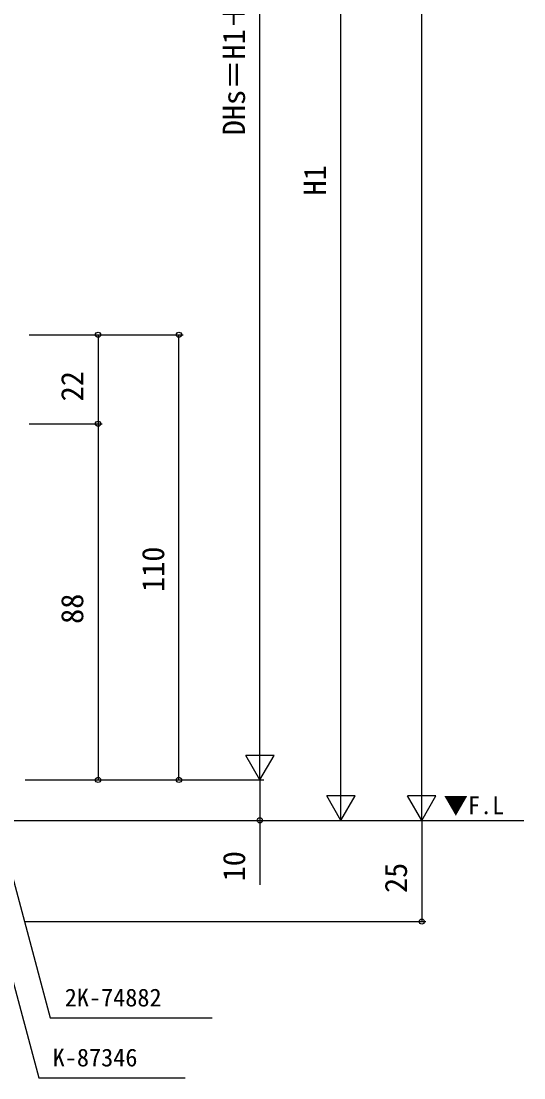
# Model space of a CAD drawing. Units: millimetres, scale not verified. Extents: x -437 to 438, y -681 to 679.
# Drawn here: x -200.7 to -76.5, y -99.8 to 161.3 of the extents above; entities that cross this region are included whole.
import ezdxf
from ezdxf.enums import TextEntityAlignment as Align

# ---------------------------------------------------------------- set-up
doc = ezdxf.new("R2010")
doc.units = ezdxf.units.MM
doc.header["$LTSCALE"] = 4
for name, color, linetype in [('0-1_USER1', 3, 'Continuous'), ('0-3_YKK_12', 2, 'Continuous'), ('0-6_YKK_D', 6, 'Continuous')]:
    doc.layers.add(name, color=color, linetype=linetype)
doc.styles.add('ＭＳ ゴシック', font='')
doc.styles.get('ＭＳ ゴシック').set_extended_font_data('MS Gothic')

msp = doc.modelspace()

# ---------------------------------------------------------------- linework, layer by layer
at = {"layer": '0-3_YKK_12'}
msp.add_line((-272.7, -36.2), (-76.473, -36.2), dxfattribs=at)
at = {"layer": '0-6_YKK_D'}
for p, q in [((-101.7, -29.2), (-101.7, 556.8)), ((-141.7, -19.2), (-141.7, 349.8)), ((-121.7, -29.2), (-121.7, 276.8)), ((-198.7, 83.8), (-160.7, 83.8)), ((-198.7, 83.8), (-180.7, 83.8)), ((-181.7, 83.8), (-181.7, 61.8)), ((-161.7, -26.2), (-161.7, 83.8)), ((-198.7, 61.8), (-180.7, 61.8)), ((-198.7, 61.8), (-180.7, 61.8)), ((-181.7, 61.8), (-181.7, -26.2)), ((-141.7, -26.2), (-141.7, -14.076)), ((-141.7, -26.2), (-145.2, -20.138)), ((-138.2, -20.138), (-145.2, -20.138)), ((-141.7, -26.2), (-138.2, -20.138)), ((-121.7, -36.2), (-121.7, -24.076)), ((-101.7, -36.2), (-101.7, -24.076)), ((-199.7, -26.2), (-140.7, -26.2)), ((-198.7, -26.2), (-160.7, -26.2)), ((-198.7, -26.2), (-140.7, -26.2)), ((-198.7, -26.2), (-180.7, -26.2)), ((-121.7, -36.2), (-125.2, -30.138)), ((-118.2, -30.138), (-125.2, -30.138)), ((-121.7, -36.2), (-118.2, -30.138)), ((-101.7, -36.2), (-105.2, -30.138)), ((-98.2, -30.138), (-105.2, -30.138)), ((-101.7, -36.2), (-98.2, -30.138)), ((-199.7, -36.2), (-120.7, -36.2)), ((-199.7, -36.2), (-100.7, -36.2)), ((-101.7, -36.2), (-101.7, -61.2)), ((-199.7, -61.2), (-100.7, -61.2))]:
    msp.add_line(p, q, dxfattribs=at)
for points in [[(-213, -12.356), (-212.34, -14.819), (-193.535, -85), (-153.456, -85)], [(-216.154, -25.9), (-215.494, -28.363), (-196.344, -99.832), (-160.151, -99.832)], [(-141.7, -26.2), (-141.7, -36.2), (-141.7, -52.125)]]:
    msp.add_lwpolyline(points, dxfattribs=at)
for centre in [(-181.7, 83.8), (-161.7, 83.8), (-181.7, 61.8), (-181.7, 61.8), (-181.7, -26.2), (-161.7, -26.2), (-141.7, -36.2), (-101.7, -61.2)]:
    msp.add_circle(centre, 0.637, dxfattribs=at)

# ---------------------------------------------------------------- texts
at = {"layer": '0-1_USER1', "style": 'ＭＳ ゴシック'}
msp.add_text('▼F.L', height=4.399, dxfattribs=at).set_placement((-96.289, -35.995), align=Align.BOTTOM_LEFT)
at = {"layer": '0-6_YKK_D', "style": 'ＭＳ ゴシック'}
for s, p in [('DHs＝H1＋63', (-143.743, 133.084)), ('H1', (-123.7, 118.218)), ('22', (-183.7, 67.345)), ('110', (-163.7, 20.235)), ('88', (-183.7, 12.345)), ('10', (-143.7, -51.276)), ('25', (-103.7, -54.155))]:
    msp.add_text(s, height=5.499, rotation=90, dxfattribs=at).set_placement(p, align=Align.BOTTOM_LEFT)
for s, p in [('2K-74882', (-189.928, -83.5)), ('K-87346', (-192.907, -98.332))]:
    msp.add_text(s, height=4.399, dxfattribs=at).set_placement(p, align=Align.BOTTOM_LEFT)

doc.saveas('drawing.dxf')
